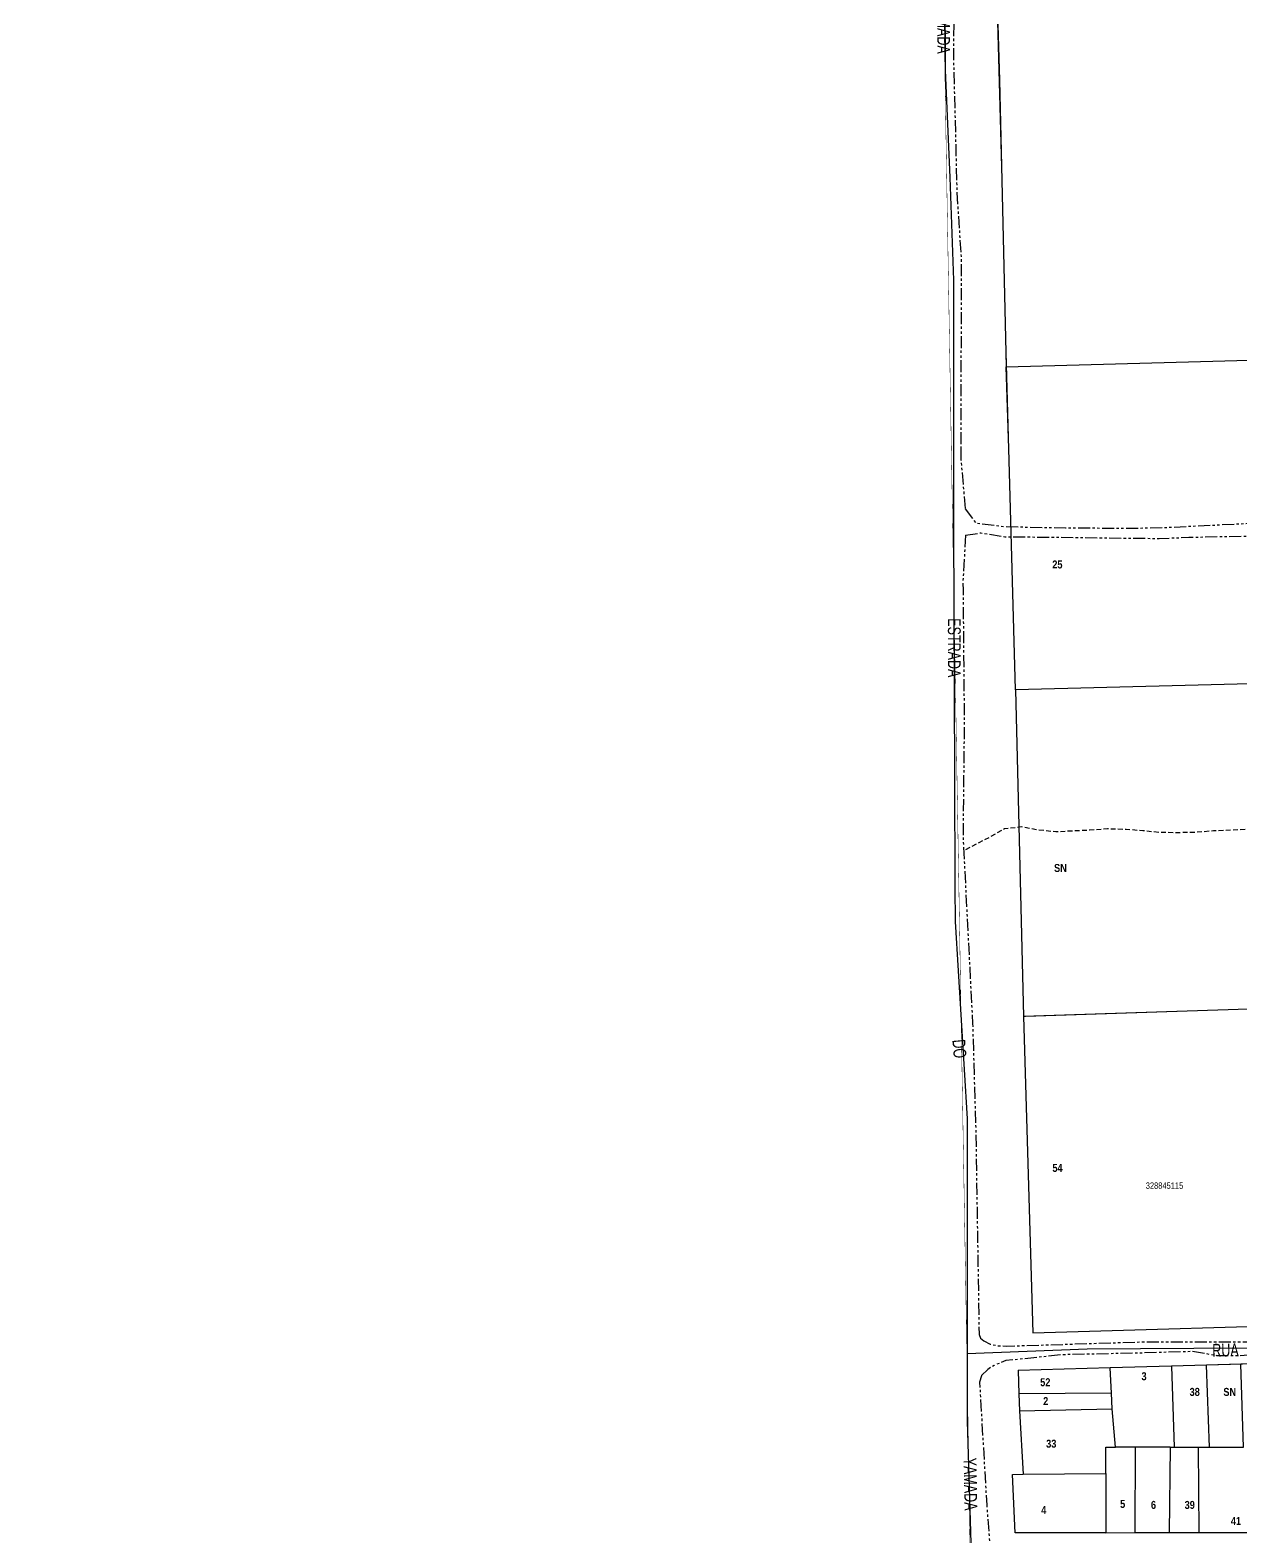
# Model space of a CAD drawing. Extents: x 204381 to 207261, y 4847713 to 4851061.
# Drawn here: x 204381.7 to 204759.9, y 4848772 to 4849242.8 of the extents above; entities that cross this region are included whole.
import ezdxf
from ezdxf.enums import TextEntityAlignment as Align

# ---------------------------------------------------------------- set-up
doc = ezdxf.new("R2010")
doc.units = 0
doc.header["$LTSCALE"] = 1.5
doc.header["$MEASUREMENT"] = 0
doc.linetypes.add('PHANTOMX2', pattern=[5, 2.5, -0.5, 0.5, -0.5, 0.5, -0.5])
doc.linetypes.add('TRACO_15', pattern=[3, 2, -1])
for name, color, linetype in [('CD-MALHA-LOTES', 40, 'CONTINUOUS'), ('CD_TXT_QUADRA', 7, 'CONTINUOUS'), ('LM-LIM-SETOR-FISCAL', 7, 'CONTINUOUS'), ('RU-QUADRAS', 210, 'CONTINUOUS'), ('SV-CAMINHO-TRILHA', 20, 'CONTINUOUS'), ('SV-EIXO-ROD-ESTR', 7, 'CONTINUOUS'), ('SV-EIXO-RUA-N-PAV', 6, 'CONTINUOUS'), ('SV-EST-M-N-PAV', 1, 'PHANTOMX2'), ('SV-RUA-NAO-PAV-S-GUIA-C-GUIA', 7, 'PHANTOMX2'), ('SV-TXT-EST-M-N-PAV', 7, 'CONTINUOUS'), ('SV-TXT-RUA-N-PAV-S-GUIA-C-GUIA', 7, 'CONTINUOUS'), ('Th_NmrPort', 7, 'CONTINUOUS')]:
    doc.layers.add(name, color=color, linetype=linetype)
doc.styles.add('ARIAL', font='ARIAL.TTF')
doc.styles.get("Standard").update_dxf_attribs({"font": 'swisscbo.ttf'})
doc.linetypes.add('Limite', pattern='A,20,-3,[130,ltypeshp.shx,S=6.35,R=0,X=0,Y=0],-3,20', length=46)

msp = doc.modelspace()

# ---------------------------------------------------------------- linework, layer by layer
at = {"layer": 'CD-MALHA-LOTES', "linetype": 'Continuous', "flags": 128}
msp.add_lwpolyline([(204682.04, 4849310.52), (204684.5, 4849227.22), (204686.64, 4849137.65)], dxfattribs=at)
at = {"layer": 'CD-MALHA-LOTES', "linetype": 'Continuous'}
for points in [[(204686.64, 4849137.65), (205157.13, 4849150.54)], [(204687.41, 4849112.07), (204686.64, 4849137.65)], [(204689.56, 4849036.72), (204687.41, 4849112.07)], [(205178.57, 4849049.16), (204689.56, 4849036.72)], [(204689.56, 4849036.72), (204692.01, 4848934.59)], [(204791, 4848937.86), (204692.01, 4848934.59)], [(204692.01, 4848934.59), (204694.98, 4848835.78)], [(204694.98, 4848835.78), (204793.9, 4848838.73)], [(204719.12, 4848824.84), (204690.32, 4848824.04)], [(204738.2, 4848825.37), (204719.12, 4848824.84)], [(204719.5, 4848816.9), (204719.12, 4848824.84)], [(204749.2, 4848825.68), (204738.2, 4848825.37)], [(204738.2, 4848825.37), (204739.09, 4848800.09)], [(204759.85, 4848825.97), (204749.2, 4848825.68)], [(204750.09, 4848800.09), (204749.2, 4848825.68)], [(204763.75, 4848826.08), (204759.85, 4848825.97)], [(204760.73, 4848800.09), (204759.85, 4848825.97)], [(204690.32, 4848824.04), (204690.56, 4848816.74)], [(204719.5, 4848816.9), (204690.56, 4848816.74)], [(204690.56, 4848816.74), (204690.74, 4848811.44)], [(204719.73, 4848812.05), (204719.5, 4848816.9)], [(204690.74, 4848811.44), (204719.73, 4848812.05)], [(204690.74, 4848811.44), (204691.91, 4848791.62)], [(204720.76, 4848800.11), (204719.73, 4848812.05)], [(204717.73, 4848800.09), (204720.76, 4848800.11)], [(204717.73, 4848791.82), (204717.73, 4848800.09)], [(204726.9, 4848800.09), (204720.76, 4848800.11)], [(204726.9, 4848800.09), (204726.75, 4848773.36)], [(204737.85, 4848800.09), (204726.9, 4848800.09)], [(204737.85, 4848800.09), (204737.55, 4848773.38)], [(204737.85, 4848800.09), (204739.09, 4848800.09)], [(204739.09, 4848800.09), (204746.68, 4848800.09)], [(204746.84, 4848773.4), (204746.68, 4848800.09)], [(204746.68, 4848800.09), (204750.09, 4848800.09)], [(204750.09, 4848800.09), (204760.73, 4848800.09)], [(204688.6, 4848791.54), (204691.91, 4848791.62)], [(204689.46, 4848773.3), (204688.6, 4848791.54)], [(204691.91, 4848791.62), (204717.73, 4848791.82)], [(204717.73, 4848791.82), (204717.73, 4848773.35)], [(204717.73, 4848773.35), (204689.46, 4848773.3)], [(204717.73, 4848773.35), (204726.75, 4848773.36)], [(204726.75, 4848773.36), (204737.55, 4848773.38)], [(204737.55, 4848773.38), (204746.84, 4848773.4)], [(204746.84, 4848773.4), (204767.17, 4848773.43)]]:
    msp.add_lwpolyline(points, dxfattribs=at)
at = {"layer": 'LM-LIM-SETOR-FISCAL', "linetype": 'Limite', "ltscale": 0.1, "const_width": 0.13, "flags": 128}
msp.add_lwpolyline([(206960.49, 4848346.74), (206519.68, 4848013.26), (206524.96, 4848001.52), (206186.17, 4847750.07), (206137.65, 4847714.77), (206055.88, 4847783.52), (206022.18, 4847808.19), (206018.12, 4847816.07), (206019.95, 4847830.66), (206053.3, 4847836.03), (206059.06, 4847868.43), (206040.45, 4847926.27), (206039.82, 4847951.17), (206026.44, 4847964.39), (205980.98, 4848000.04), (205948.86, 4848053.95), (205885.79, 4848047.59), (205885.38, 4848100.28), (205758.68, 4848087.81), (205748.41, 4848134.36), (205855.06, 4848144.19), (205857.54, 4848167.98), (205826.48, 4848206.22), (205791.25, 4848260.92), (205756.8, 4848299.01), (205692.97, 4848280.46), (205710.22, 4848439.16), (205051.32, 4848428.57), (204677.84, 4848416.25), (204661.89, 4848420.75), (204677.59, 4848456.68), (204685.73, 4848493.72), (204687.66, 4848576.43), (204676.79, 4848658.68), (204674.85, 4848798.87), (204665.61, 4849337.36), (204658.49, 4849545.69), (204657.02, 4849545.63), (204645.12, 4849704.28), (204643.71, 4849869.24), (204651.14, 4849927.22), (204647.62, 4849990.33), (204636.26, 4850264.54), (204381.83, 4850909.69), (204986.84, 4850806.73), (205140.83, 4850787.35), (205201.03, 4850796.27), (205245.63, 4850823.19), (205310.25, 4850896.98), (205324.08, 4850905.65), (205327.72, 4850908.15), (205339.74, 4850916.46), (205358.28, 4850945.44), (205381.54, 4850978.24), (205458.47, 4851060.64), (205958.1, 4850305), (206256.21, 4850261.19), (206296.36, 4850246.47), (206381.84, 4850187.26), (206402.35, 4850183.32), (206465.45, 4850155.1), (206438.69, 4850087.64), (206416.16, 4850016.08), (206422.43, 4850015.06), (206376.86, 4849879.93), (206318.97, 4849888.04), (206311.32, 4849828.25), (206177.89, 4849842.97), (206161.27, 4849779.77), (206627.66, 4849358.82), (206746.45, 4849445.1), (206955.53, 4849187.19), (207019.34, 4849111.98), (207025.31, 4849104.91), (207033.93, 4849094.44), (207048.4, 4849077.1), (207039.09, 4849069.24), (207026.18, 4849059.14), (207002.58, 4849038.25), (206981.71, 4849023.09), (206966.26, 4849011.39), (206958.44, 4849004.76), (206968.98, 4848989.87), (206978.67, 4848976.02), (207002.49, 4848944.75), (207008.79, 4848936.89), (207034.07, 4848905.39), (207054.15, 4848879.42), (207075.28, 4848852.41), (207089.04, 4848833.89), (207099.68, 4848804.07), (207108.98, 4848791.97), (207114.21, 4848785.08), (207138.58, 4848756.16), (207148.67, 4848740.27), (207162.16, 4848719.72), (207199.66, 4848661.86), (207214.13, 4848640.25), (207233.64, 4848611.27), (207250.42, 4848586.92), (207261.26, 4848571.24), (207169.66, 4848504.88), (207140.72, 4848483.45), (207106.7, 4848455.88), (207093.59, 4848446.09), (207051.18, 4848413.73)], close=True, dxfattribs=at)
at = {"layer": 'RU-QUADRAS', "color": 6, "linetype": 'Continuous', "const_width": 0.18}
msp.add_lwpolyline([(205626.68, 4849263.83, 0.003316), (205455.52, 4849138.96, -0.006198), (205391.26, 4849093.28), (205267.37, 4849003.05), (205274.12, 4848994.14), (205244.28, 4848988.93), (205236.59, 4848981.24), (205230.12, 4848969.82), (205228.71, 4848951.19, -0.014912), (205229.95, 4848914.23), (205223.45, 4848913.67), (205188.8, 4848912.12), (205160.91, 4848911.86), (205161.37, 4848950.34), (204691.99, 4848934.59), (204689.56, 4849036.86), (204682.04, 4849310.52, 0.006191)], format="xyb", dxfattribs=at)
for points in [[(204691.99, 4848934.59), (204791, 4848937.86), (204793.9, 4848838.73), (204694.98, 4848835.78)], [(204688.6, 4848791.54), (204691.91, 4848791.62), (204690.32, 4848824.04), (204854.49, 4848828.6), (204855.63, 4848773.58), (204689.46, 4848773.3)]]:
    msp.add_lwpolyline(points, close=True, dxfattribs=at)
at = {"layer": 'SV-CAMINHO-TRILHA', "linetype": 'TRACO_15', "ltscale": 0.5, "flags": 128}
msp.add_lwpolyline([(205028.59, 4848981.25), (205023.6, 4848983.64), (205019.37, 4848986.71), (205015.64, 4848990.17), (205010.44, 4848991.39), (205005.04, 4848991.16), (204999.89, 4848991.24), (204994.55, 4848992.16), (204989.05, 4848992.28), (204983.5, 4848991.6), (204977.94, 4848990.92), (204972.94, 4848990.44), (204967.59, 4848990.47), (204962.55, 4848991.39), (204957.2, 4848992.56), (204951.51, 4848993.48), (204945.66, 4848993.61), (204940.46, 4848994.08), (204934.91, 4848994.1), (204929.41, 4848993.87), (204924.11, 4848993.84), (204918.72, 4848994.27), (204912.97, 4848994.34), (204907.32, 4848994.41), (204901.81, 4848993.23), (204896.85, 4848991), (204891.65, 4848990.72), (204886.35, 4848990.75), (204881.41, 4848991.82), (204875.71, 4848992.24), (204870.01, 4848992.76), (204864.61, 4848992.69), (204859.36, 4848992.36), (204853.46, 4848992.48), (204847.92, 4848993.5), (204842.62, 4848994.78), (204836.68, 4848995.3), (204831.03, 4848995.32), (204824.88, 4848994.65), (204819.82, 4848994.32), (204814.03, 4848994.54), (204807.98, 4848995.12), (204802.23, 4848995.64), (204796.03, 4848995.76), (204790.68, 4848995.84), (204785.43, 4848995.41), (204779.48, 4848994.78), (204774.43, 4848993.85), (204769.27, 4848993.52), (204763.17, 4848993.15), (204757.27, 4848992.87), (204751.32, 4848992.6), (204745.52, 4848992.12), (204739.82, 4848992.04), (204734.32, 4848992.16), (204729.32, 4848992.63), (204724.08, 4848993.06), (204718.23, 4848993.23), (204712.58, 4848992.8), (204707.32, 4848992.57), (204702.07, 4848992.3), (204696.68, 4848992.87), (204691.48, 4848993.84), (204686.03, 4848993.26), (204681.57, 4848990.68), (204678.11, 4848988.92), (204673.34, 4848986.4)], dxfattribs=at)
msp.add_lwpolyline([(205028.59, 4848981.25), (205023.6, 4848983.64), (205019.37, 4848986.71), (205015.64, 4848990.17), (205010.44, 4848991.39), (205005.04, 4848991.16), (204999.89, 4848991.24), (204994.55, 4848992.16), (204989.05, 4848992.28), (204983.5, 4848991.6), (204977.94, 4848990.92), (204972.94, 4848990.44), (204967.59, 4848990.47), (204962.55, 4848991.39), (204957.2, 4848992.56), (204951.51, 4848993.48), (204945.66, 4848993.61), (204940.46, 4848994.08), (204934.91, 4848994.1), (204929.41, 4848993.87), (204924.11, 4848993.84), (204918.72, 4848994.27), (204912.97, 4848994.34), (204907.32, 4848994.41), (204901.81, 4848993.23), (204896.85, 4848991), (204891.65, 4848990.72), (204886.35, 4848990.75), (204881.41, 4848991.82), (204875.71, 4848992.24), (204870.01, 4848992.76), (204864.61, 4848992.69), (204859.36, 4848992.36), (204853.46, 4848992.48), (204847.92, 4848993.5), (204842.62, 4848994.78), (204836.68, 4848995.3), (204831.03, 4848995.32), (204824.88, 4848994.65), (204819.82, 4848994.32), (204814.03, 4848994.54), (204807.98, 4848995.12), (204802.23, 4848995.64), (204796.03, 4848995.76), (204790.68, 4848995.84), (204785.43, 4848995.41), (204779.48, 4848994.78), (204774.43, 4848993.85), (204769.27, 4848993.52), (204763.17, 4848993.15), (204757.27, 4848992.87), (204751.32, 4848992.6), (204745.52, 4848992.12), (204739.82, 4848992.04), (204734.32, 4848992.16), (204729.32, 4848992.63), (204724.08, 4848993.06), (204718.23, 4848993.23), (204712.58, 4848992.8), (204707.32, 4848992.57), (204702.07, 4848992.3), (204696.68, 4848992.87), (204691.48, 4848993.84), (204686.03, 4848993.26), (204681.57, 4848990.68), (204678.11, 4848988.92), (204673.34, 4848986.4)], dxfattribs=at)
at = {"layer": 'SV-EIXO-ROD-ESTR', "flags": 128}
for points in [[(204667.31, 4849279.33), (204667.59, 4849230.3), (204669.01, 4849196.73), (204670.14, 4849164.71), (204670.1, 4849112.06)], [(204670.1, 4849112.06), (204670.16, 4849095.35), (204670.19, 4849087.69), (204670.46, 4849009.95), (204670.59, 4848974.95), (204670.62, 4848964.28), (204674.43, 4848902.64), (204674.43, 4848834.42), (204674.43, 4848829.35), (204674.43, 4848808.19), (204675.67, 4848766.64)], [(204670.1, 4849112.06), (204670.16, 4849095.35), (204670.19, 4849087.69), (204670.46, 4849009.95), (204670.59, 4848974.95), (204670.62, 4848964.28), (204674.43, 4848902.64), (204674.43, 4848834.42), (204674.43, 4848829.35), (204674.43, 4848808.19), (204675.67, 4848766.64)]]:
    msp.add_lwpolyline(points, dxfattribs=at)
at = {"layer": 'SV-EIXO-RUA-N-PAV', "flags": 128}
msp.add_lwpolyline([(204674.43, 4848829.35), (204711.88, 4848830.8), (204795.33, 4848831.31), (204804.96, 4848831.37), (204819.79, 4848832.8), (204825.21, 4848834.51), (204858.08, 4848835.89), (204865.97, 4848836.22), (204922.23, 4848836.45), (204982.15, 4848837.83), (205042.21, 4848838.68), (205042.21, 4848838.68), (205100.66, 4848840.07), (205142.51, 4848841.07), (205151.63, 4848841.92), (205156.77, 4848844.2), (205160.19, 4848849.05), (205160.47, 4848858.46), (205158.19, 4848876.42), (205156.77, 4848896.37), (205156.88, 4848907.44), (205157.34, 4848950.25)], dxfattribs=at)
msp.add_lwpolyline([(204674.43, 4848829.35), (204711.88, 4848830.8), (204795.33, 4848831.31), (204804.96, 4848831.37), (204819.79, 4848832.8), (204825.21, 4848834.51), (204858.08, 4848835.89), (204865.97, 4848836.22), (204922.23, 4848836.45), (204982.15, 4848837.83), (205042.21, 4848838.68), (205042.21, 4848838.68), (205100.66, 4848840.07), (205142.51, 4848841.07), (205151.63, 4848841.92), (205156.77, 4848844.2), (205160.19, 4848849.05), (205160.47, 4848858.46), (205158.19, 4848876.42), (205156.77, 4848896.37), (205156.88, 4848907.44), (205157.34, 4848950.25)], dxfattribs=at)
at = {"layer": 'SV-EST-M-N-PAV', "flags": 128}
for points in [[(204665.62, 4849506.04), (204665.12, 4849496.28), (204665.18, 4849478.31), (204665.17, 4849438.52), (204663.88, 4849396.69), (204664.05, 4849373.56), (204667, 4849364.42), (204673.46, 4849361.29), (204680.9, 4849360.26), (204680.05, 4849355.46), (204673.71, 4849356.33), (204668.82, 4849356.59), (204667.85, 4849345.34), (204670.26, 4849273.63), (204670.18, 4849232.74), (204671.21, 4849192.08), (204672.5, 4849172.1), (204672.49, 4849132.46), (204672.49, 4849112.09)], [(204672.49, 4849112.08), (204672.49, 4849108.53), (204673.79, 4849093.2)], [(204672.49, 4849112.08), (204672.49, 4849108.53), (204673.79, 4849093.2)], [(204673.95, 4849085.04), (204673.1, 4849070.88), (204673.13, 4849067.84), (204673.5, 4849026.78), (204673.12, 4848990.59), (204676.11, 4848932.48), (204677.13, 4848898.06), (204677.58, 4848870.05), (204678.1, 4848837.91), (204678.21, 4848835.26), (204678.61, 4848834.09)], [(204673.95, 4849085.04), (204673.1, 4849070.88), (204673.13, 4849067.84), (204673.5, 4849026.78), (204673.12, 4848990.59), (204676.11, 4848932.48), (204677.13, 4848898.06), (204677.58, 4848870.05), (204678.1, 4848837.91), (204678.21, 4848835.26), (204678.61, 4848834.09)], [(204678.86, 4848822.4), (204678.31, 4848820.33), (204680.51, 4848781.91), (204681.4, 4848770.5), (204682.04, 4848769.2)], [(204678.86, 4848822.4), (204678.31, 4848820.33), (204680.51, 4848781.91), (204681.4, 4848770.5), (204682.04, 4848769.2)]]:
    msp.add_lwpolyline(points, dxfattribs=at)
at = {"layer": 'SV-RUA-NAO-PAV-S-GUIA-C-GUIA', "flags": 128}
for points in [[(204673.79, 4849093.2), (204677.14, 4849088.81), (204686.27, 4849087.7), (204705.15, 4849087.3), (204727.26, 4849087.21), (204736.78, 4849087.45), (204763.23, 4849088.76), (204791.8, 4849091.55), (204791.74, 4849086.44)], [(204673.79, 4849093.2), (204677.14, 4849088.81), (204686.27, 4849087.7), (204705.15, 4849087.3), (204727.26, 4849087.21), (204736.78, 4849087.45), (204763.23, 4849088.76), (204791.8, 4849091.55), (204791.74, 4849086.44)], [(204673.95, 4849085.04), (204678.65, 4849085.74), (204686.19, 4849084.55), (204734.43, 4849083.99), (204743.71, 4849084.36), (204772.64, 4849085), (204791.74, 4849086.44)], [(204673.95, 4849085.04), (204678.65, 4849085.74), (204686.19, 4849084.55), (204734.43, 4849083.99), (204743.71, 4849084.36), (204772.64, 4849085), (204791.74, 4849086.44)], [(204678.61, 4848834.09), (204679.65, 4848833.28), (204681.63, 4848832.29), (204684.06, 4848831.74), (204686.62, 4848831.65), (204729.58, 4848832.98), (204765.77, 4848832.98), (204791.32, 4848833.03), (204792.87, 4848833.06), (204793.75, 4848833.72), (204793.97, 4848835.26), (204794.05, 4848837.77), (204792.77, 4848870.89), (204790.56, 4848937.81)], [(204678.61, 4848834.09), (204679.65, 4848833.28), (204681.63, 4848832.29), (204684.06, 4848831.74), (204686.62, 4848831.65), (204729.58, 4848832.98), (204765.77, 4848832.98), (204791.32, 4848833.03), (204792.87, 4848833.06), (204793.75, 4848833.72), (204793.97, 4848835.26), (204794.05, 4848837.77), (204792.77, 4848870.89), (204790.56, 4848937.81)], [(204800.93, 4848830), (204800.75, 4848829.99), (204776.4, 4848829.84), (204759.65, 4848828.61), (204752.4, 4848828.64), (204744.84, 4848829.95), (204729.11, 4848829.48), (204704.01, 4848828.93), (204686.53, 4848827.1), (204682.81, 4848825.62), (204680.84, 4848824.38), (204678.86, 4848822.4)], [(204800.93, 4848830), (204800.75, 4848829.99), (204776.4, 4848829.84), (204759.65, 4848828.61), (204752.4, 4848828.64), (204744.84, 4848829.95), (204729.11, 4848829.48), (204704.01, 4848828.93), (204686.53, 4848827.1), (204682.81, 4848825.62), (204680.84, 4848824.38), (204678.86, 4848822.4)]]:
    msp.add_lwpolyline(points, dxfattribs=at)

# ---------------------------------------------------------------- texts
at = {"layer": 'CD_TXT_QUADRA', "color": 7, "linetype": 'Continuous', "style": 'ARIAL', "width": 0.7}
msp.add_text('328845115', height=2, dxfattribs=at).set_placement((204730.2, 4848880.79))
at = {"layer": 'SV-TXT-EST-M-N-PAV', "style": 'ARIAL', "width": 0.7}
for s, rotation, p in [('YAMADA', 270, (204665.08, 4849251.94)), ('ESTRADA', 270, (204668.4, 4849059.06)), ('ESTRADA', 270, (204668.4, 4849059.06)), ('DO', 275, (204669.77, 4848927.3)), ('DO', 275, (204669.77, 4848927.3)), ('YAMADA', 271, (204673.31, 4848796.76)), ('YAMADA', 271, (204673.31, 4848796.76))]:
    msp.add_text(s, height=4, rotation=rotation, dxfattribs=at).set_placement(p)
at = {"layer": 'SV-TXT-RUA-N-PAV-S-GUIA-C-GUIA', "style": 'ARIAL', "width": 0.7}
msp.add_text('RUA', height=4, rotation=1, dxfattribs=at).set_placement((204751.01, 4848828.34))
msp.add_text('RUA', height=4, rotation=1, dxfattribs=at).set_placement((204751.01, 4848828.34))
at = {"layer": 'Th_NmrPort', "color": 1}
for s, p in [('25', (204701, 4849075.87)), ('SN', (204701.57, 4848981.03)), ('54', (204701.04, 4848887.32)), ('52', (204697.23, 4848820.36)), ('3', (204728.87, 4848822.22)), ('2', (204698.16, 4848814.48)), ('38', (204743.9, 4848817.33)), ('SN', (204754.45, 4848817.33)), ('33', (204699.09, 4848801.16)), ('5', (204722.19, 4848782.33)), ('6', (204731.81, 4848782.02)), ('39', (204742.35, 4848782.02)), ('4', (204697.54, 4848780.41)), ('41', (204756.78, 4848777))]:
    msp.add_text(s, height=2.5, dxfattribs=at).set_placement(p, align=Align.MIDDLE_LEFT)

doc.saveas('drawing.dxf')
